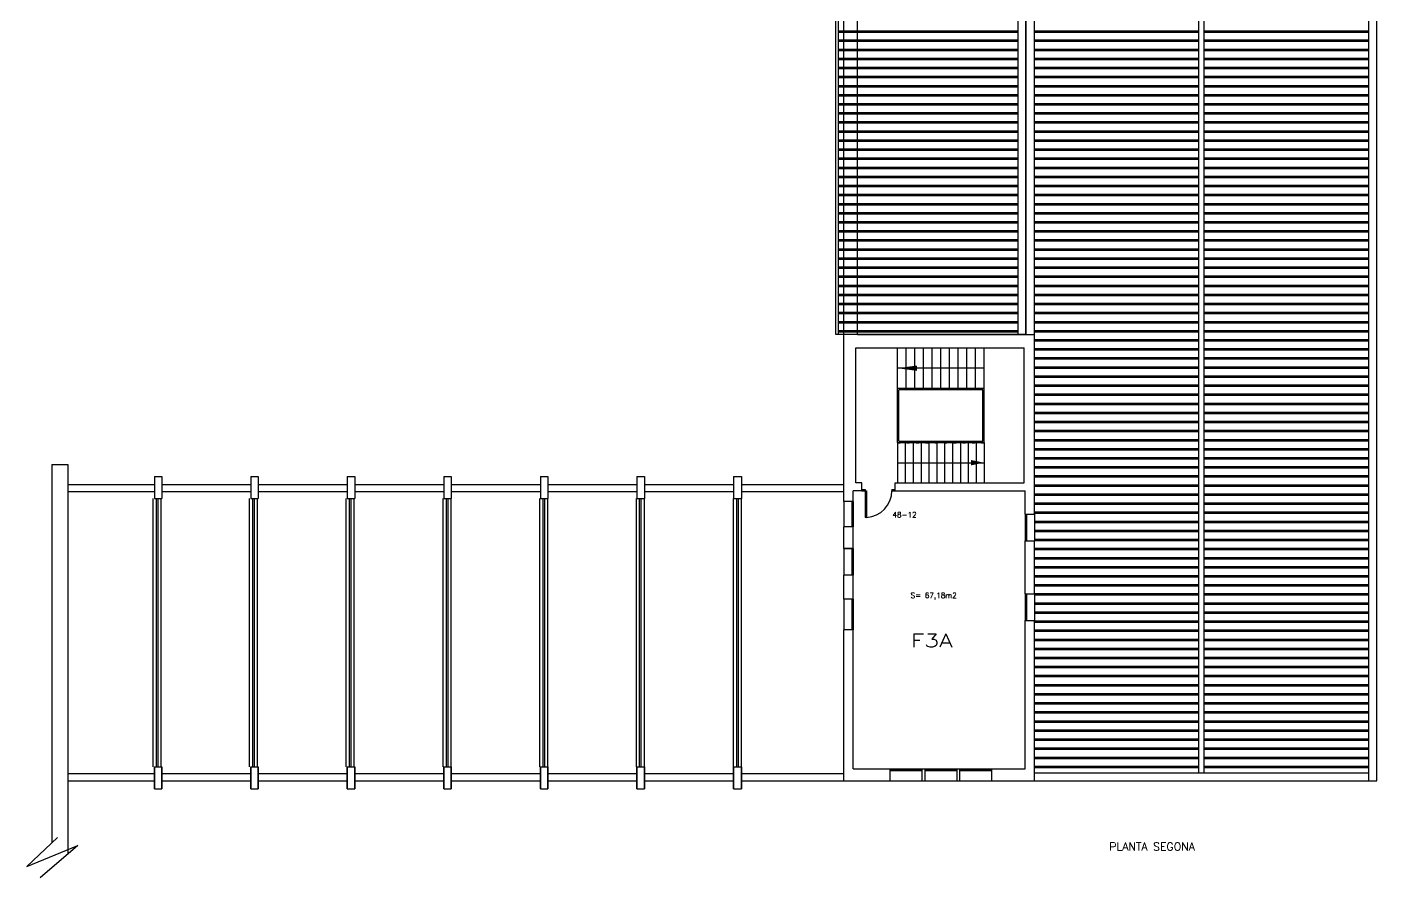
# Model space of a CAD drawing. Extents: x 546 to 754, y 37 to 203.
# Drawn here: x 581.1 to 631.8, y 37 to 68.8 of the extents above; entities that cross this region are included whole.
import ezdxf

# ---------------------------------------------------------------- set-up
doc = ezdxf.new("R2010")
doc.units = 0
doc.header["$MEASUREMENT"] = 0
doc.linetypes.add('PUNTOS', pattern=[0.25, 0, -0.25])
doc.layers.get('0').update_dxf_attribs({"linetype": 'CONTINUOUS'})
for name, color, linetype in [('CARATULA', 7, 'CONTINUOUS'), ('CUBIERTA', 7, 'CONTINUOUS'), ('ESCA', 4, 'CONTINUOUS'), ('MUR0', 1, 'CONTINUOUS'), ('PUER', 5, 'CONTINUOUS'), ('VENT', 2, 'CONTINUOUS')]:
    doc.layers.add(name, color=color, linetype=linetype)
doc.styles.add('ROMANS', font='ROMANS.shx', dxfattribs={"width": 1.3})
doc.styles.add('SIMPLEX', font='simplex.shx')

msp = doc.modelspace()

# ---------------------------------------------------------------- linework, layer by layer
for p, q in [((582.293, 38.491), (581.143, 37.404)), ((581.143, 37.404), (583.055, 38.187)), ((583.055, 38.187), (581.643, 36.971))]:
    msp.add_line(p, q)
at = {"layer": 'CUBIERTA'}
for p, q in [((611.47, 57.327), (611.47, 100.102)), ((611.57, 57.327), (611.57, 100.102)), ((618.29, 100.102), (618.29, 57.327)), ((618.59, 100.102), (618.59, 57.327)), ((625.07, 40.912), (625.07, 100.102)), ((625.27, 40.912), (625.27, 100.102)), ((611.57, 68.702), (618.29, 68.702)), ((611.57, 68.652), (618.29, 68.652)), ((611.57, 68.362), (618.29, 68.362)), ((618.91, 68.702), (625.07, 68.702)), ((618.91, 68.652), (625.07, 68.652)), ((618.91, 68.362), (625.07, 68.362)), ((625.27, 68.702), (631.45, 68.702)), ((625.27, 68.652), (631.45, 68.652)), ((625.27, 68.362), (631.45, 68.362)), ((611.57, 68.312), (618.29, 68.312)), ((611.57, 68.022), (618.29, 68.022)), ((611.57, 67.972), (618.29, 67.972)), ((618.91, 68.312), (625.07, 68.312)), ((618.91, 68.022), (625.07, 68.022)), ((618.91, 67.972), (625.07, 67.972)), ((625.27, 68.312), (631.45, 68.312)), ((625.27, 68.022), (631.45, 68.022)), ((625.27, 67.972), (631.45, 67.972)), ((611.57, 67.682), (618.29, 67.682)), ((611.57, 67.632), (618.29, 67.632)), ((611.57, 67.342), (618.29, 67.342)), ((618.91, 67.682), (625.07, 67.682)), ((618.91, 67.632), (625.07, 67.632)), ((618.91, 67.342), (625.07, 67.342)), ((625.27, 67.682), (631.45, 67.682)), ((625.27, 67.632), (631.45, 67.632)), ((625.27, 67.342), (631.45, 67.342)), ((611.57, 67.292), (618.29, 67.292)), ((611.57, 67.002), (618.29, 67.002)), ((611.57, 66.952), (618.29, 66.952)), ((618.91, 67.292), (625.07, 67.292)), ((618.91, 67.002), (625.07, 67.002)), ((618.91, 66.952), (625.07, 66.952)), ((625.27, 67.292), (631.45, 67.292)), ((625.27, 67.002), (631.45, 67.002)), ((625.27, 66.952), (631.45, 66.952)), ((611.57, 66.662), (618.29, 66.662)), ((611.57, 66.612), (618.29, 66.612)), ((611.57, 66.322), (618.29, 66.322)), ((618.91, 66.662), (625.07, 66.662)), ((618.91, 66.612), (625.07, 66.612)), ((618.91, 66.322), (625.07, 66.322)), ((625.27, 66.662), (631.45, 66.662)), ((625.27, 66.612), (631.45, 66.612)), ((625.27, 66.322), (631.45, 66.322)), ((611.57, 66.272), (618.29, 66.272)), ((611.57, 65.982), (618.29, 65.982)), ((611.57, 65.932), (618.29, 65.932)), ((618.91, 66.272), (625.07, 66.272)), ((618.91, 65.982), (625.07, 65.982)), ((618.91, 65.932), (625.07, 65.932)), ((625.27, 66.272), (631.45, 66.272)), ((625.27, 65.982), (631.45, 65.982)), ((625.27, 65.932), (631.45, 65.932)), ((611.57, 65.642), (618.29, 65.642)), ((611.57, 65.592), (618.29, 65.592)), ((611.57, 65.302), (618.29, 65.302)), ((618.91, 65.642), (625.07, 65.642)), ((618.91, 65.592), (625.07, 65.592)), ((618.91, 65.302), (625.07, 65.302)), ((625.27, 65.642), (631.45, 65.642)), ((625.27, 65.592), (631.45, 65.592)), ((625.27, 65.302), (631.45, 65.302)), ((611.57, 65.252), (618.29, 65.252)), ((611.57, 64.962), (618.29, 64.962)), ((611.57, 64.912), (618.29, 64.912)), ((618.91, 65.252), (625.07, 65.252)), ((618.91, 64.962), (625.07, 64.962)), ((618.91, 64.912), (625.07, 64.912)), ((625.27, 65.252), (631.45, 65.252)), ((625.27, 64.962), (631.45, 64.962)), ((625.27, 64.912), (631.45, 64.912)), ((611.57, 64.622), (618.29, 64.622)), ((611.57, 64.572), (618.29, 64.572)), ((611.57, 64.282), (618.29, 64.282)), ((618.91, 64.622), (625.07, 64.622)), ((618.91, 64.572), (625.07, 64.572)), ((618.91, 64.282), (625.07, 64.282)), ((625.27, 64.622), (631.45, 64.622)), ((625.27, 64.572), (631.45, 64.572)), ((625.27, 64.282), (631.45, 64.282)), ((611.57, 64.232), (618.29, 64.232)), ((611.57, 63.942), (618.29, 63.942)), ((611.57, 63.892), (618.29, 63.892)), ((618.91, 64.232), (625.07, 64.232)), ((618.91, 63.942), (625.07, 63.942)), ((618.91, 63.892), (625.07, 63.892)), ((625.27, 64.232), (631.45, 64.232)), ((625.27, 63.942), (631.45, 63.942)), ((625.27, 63.892), (631.45, 63.892)), ((611.57, 63.602), (618.29, 63.602)), ((611.57, 63.552), (618.29, 63.552)), ((611.57, 63.262), (618.29, 63.262)), ((618.91, 63.602), (625.07, 63.602)), ((618.91, 63.552), (625.07, 63.552)), ((618.91, 63.262), (625.07, 63.262)), ((625.27, 63.602), (631.45, 63.602)), ((625.27, 63.552), (631.45, 63.552)), ((625.27, 63.262), (631.45, 63.262)), ((611.57, 63.212), (618.279, 63.212)), ((611.57, 62.922), (618.279, 62.922)), ((611.57, 62.872), (618.279, 62.872)), ((618.91, 63.212), (625.07, 63.212)), ((618.91, 62.922), (625.07, 62.922)), ((618.91, 62.872), (625.07, 62.872)), ((625.27, 63.212), (631.45, 63.212)), ((625.27, 62.922), (631.45, 62.922)), ((625.27, 62.872), (631.45, 62.872)), ((611.57, 62.582), (618.279, 62.582)), ((611.57, 62.532), (618.279, 62.532)), ((618.91, 62.582), (625.07, 62.582)), ((618.91, 62.532), (625.07, 62.532)), ((625.27, 62.582), (631.45, 62.582)), ((625.27, 62.532), (631.45, 62.532)), ((611.57, 62.242), (618.279, 62.242)), ((611.57, 62.192), (618.279, 62.192)), ((611.57, 61.902), (618.279, 61.902)), ((611.57, 61.852), (618.279, 61.852)), ((618.91, 62.242), (625.07, 62.242)), ((618.91, 62.192), (625.07, 62.192)), ((618.91, 61.902), (625.07, 61.902)), ((618.91, 61.852), (625.07, 61.852)), ((625.27, 62.242), (631.45, 62.242)), ((625.27, 62.192), (631.45, 62.192)), ((625.27, 61.902), (631.45, 61.902)), ((625.27, 61.852), (631.45, 61.852)), ((611.57, 61.562), (618.279, 61.562)), ((611.57, 61.512), (618.279, 61.512)), ((618.91, 61.562), (625.07, 61.562)), ((618.91, 61.512), (625.07, 61.512)), ((625.27, 61.562), (631.45, 61.562)), ((625.27, 61.512), (631.45, 61.512)), ((611.57, 61.222), (618.279, 61.222)), ((611.57, 61.172), (618.279, 61.172)), ((611.57, 60.882), (618.279, 60.882)), ((611.57, 60.832), (618.279, 60.832)), ((618.91, 61.222), (625.07, 61.222)), ((618.91, 61.172), (625.07, 61.172)), ((618.91, 60.882), (625.07, 60.882)), ((618.91, 60.832), (625.07, 60.832)), ((625.27, 61.222), (631.45, 61.222)), ((625.27, 61.172), (631.45, 61.172)), ((625.27, 60.882), (631.45, 60.882)), ((625.27, 60.832), (631.45, 60.832)), ((611.57, 60.542), (618.278, 60.542)), ((611.57, 60.492), (618.278, 60.492)), ((618.91, 60.542), (625.07, 60.542)), ((618.91, 60.492), (625.07, 60.492)), ((625.27, 60.542), (631.45, 60.542)), ((625.27, 60.492), (631.45, 60.492)), ((611.57, 60.202), (618.278, 60.202)), ((611.57, 60.152), (618.278, 60.152)), ((611.57, 59.862), (618.278, 59.862)), ((611.57, 59.812), (618.278, 59.812)), ((618.91, 60.202), (625.07, 60.202)), ((618.91, 60.152), (625.07, 60.152)), ((618.91, 59.862), (625.07, 59.862)), ((618.91, 59.812), (625.07, 59.812)), ((625.27, 60.202), (631.45, 60.202)), ((625.27, 60.152), (631.45, 60.152)), ((625.27, 59.862), (631.45, 59.862)), ((625.27, 59.812), (631.45, 59.812)), ((611.57, 59.522), (618.29, 59.522)), ((611.57, 59.472), (618.29, 59.472)), ((618.91, 59.522), (625.07, 59.522)), ((618.91, 59.472), (625.07, 59.472)), ((625.27, 59.522), (631.45, 59.522)), ((625.27, 59.472), (631.45, 59.472)), ((611.57, 59.182), (618.29, 59.182)), ((611.57, 59.132), (618.29, 59.132)), ((611.57, 58.842), (618.29, 58.842)), ((611.57, 58.792), (618.29, 58.792)), ((618.91, 59.182), (625.07, 59.182)), ((618.91, 59.132), (625.07, 59.132)), ((618.91, 58.842), (625.07, 58.842)), ((618.91, 58.792), (625.07, 58.792)), ((625.27, 59.182), (631.45, 59.182)), ((625.27, 59.132), (631.45, 59.132)), ((625.27, 58.842), (631.45, 58.842)), ((625.27, 58.792), (631.45, 58.792)), ((611.57, 58.502), (618.29, 58.502)), ((611.57, 58.452), (618.29, 58.452)), ((618.91, 58.502), (625.07, 58.502)), ((618.91, 58.452), (625.07, 58.452)), ((625.27, 58.502), (631.45, 58.502)), ((625.27, 58.452), (631.45, 58.452)), ((611.57, 58.162), (618.29, 58.162)), ((611.57, 58.112), (618.29, 58.112)), ((611.57, 57.822), (618.29, 57.822)), ((611.57, 57.772), (618.29, 57.772)), ((618.91, 58.162), (625.07, 58.162)), ((618.91, 58.112), (625.07, 58.112)), ((618.91, 57.822), (625.07, 57.822)), ((618.91, 57.772), (625.07, 57.772)), ((625.27, 58.162), (631.45, 58.162)), ((625.27, 58.112), (631.45, 58.112)), ((625.27, 57.822), (631.45, 57.822)), ((625.27, 57.772), (631.45, 57.772)), ((618.59, 57.327), (611.47, 57.327)), ((611.57, 57.482), (618.29, 57.482)), ((611.57, 57.432), (618.29, 57.432)), ((618.91, 57.482), (625.07, 57.482)), ((618.91, 57.432), (625.07, 57.432)), ((625.27, 57.482), (631.45, 57.482)), ((625.27, 57.432), (631.45, 57.432)), ((618.91, 57.142), (625.07, 57.142)), ((618.91, 57.092), (625.07, 57.092)), ((618.91, 56.802), (625.07, 56.802)), ((618.91, 56.752), (625.07, 56.752)), ((625.27, 57.142), (631.45, 57.142)), ((625.27, 57.092), (631.45, 57.092)), ((625.27, 56.802), (631.45, 56.802)), ((625.27, 56.752), (631.45, 56.752)), ((618.91, 56.462), (625.07, 56.462)), ((618.91, 56.412), (625.07, 56.412)), ((625.27, 56.462), (631.45, 56.462)), ((625.27, 56.412), (631.45, 56.412)), ((618.91, 56.122), (625.07, 56.122)), ((618.91, 56.072), (625.07, 56.072)), ((618.91, 55.782), (625.07, 55.782)), ((618.91, 55.732), (625.07, 55.732)), ((625.27, 56.122), (631.45, 56.122)), ((625.27, 56.072), (631.45, 56.072)), ((625.27, 55.782), (631.45, 55.782)), ((625.27, 55.732), (631.45, 55.732)), ((618.91, 55.442), (625.07, 55.442)), ((618.91, 55.392), (625.07, 55.392)), ((625.27, 55.442), (631.45, 55.442)), ((625.27, 55.392), (631.45, 55.392)), ((618.91, 55.102), (625.07, 55.102)), ((618.91, 55.052), (625.07, 55.052)), ((618.91, 54.762), (625.07, 54.762)), ((618.91, 54.712), (625.07, 54.712)), ((625.27, 55.102), (631.45, 55.102)), ((625.27, 55.052), (631.45, 55.052)), ((625.27, 54.762), (631.45, 54.762)), ((625.27, 54.712), (631.45, 54.712)), ((618.91, 54.422), (625.07, 54.422)), ((618.91, 54.372), (625.07, 54.372)), ((625.27, 54.422), (631.45, 54.422)), ((625.27, 54.372), (631.45, 54.372)), ((618.91, 54.082), (625.07, 54.082)), ((618.91, 54.032), (625.07, 54.032)), ((618.91, 53.742), (625.07, 53.742)), ((618.91, 53.692), (625.07, 53.692)), ((625.27, 54.082), (631.45, 54.082)), ((625.27, 54.032), (631.45, 54.032)), ((625.27, 53.742), (631.45, 53.742)), ((625.27, 53.692), (631.45, 53.692)), ((618.91, 53.402), (625.07, 53.402)), ((618.91, 53.352), (625.07, 53.352)), ((625.27, 53.402), (631.45, 53.402)), ((625.27, 53.352), (631.45, 53.352)), ((618.91, 53.062), (625.07, 53.062)), ((618.91, 53.012), (625.07, 53.012)), ((618.91, 52.722), (625.07, 52.722)), ((618.91, 52.672), (625.07, 52.672)), ((625.27, 53.062), (631.45, 53.062)), ((625.27, 53.012), (631.45, 53.012)), ((625.27, 52.722), (631.45, 52.722)), ((625.27, 52.672), (631.45, 52.672)), ((618.91, 52.382), (625.07, 52.382)), ((618.91, 52.332), (625.07, 52.332)), ((625.27, 52.382), (631.45, 52.382)), ((625.27, 52.332), (631.45, 52.332)), ((618.91, 52.042), (625.07, 52.042)), ((618.91, 51.992), (625.07, 51.992)), ((618.91, 51.702), (625.07, 51.702)), ((618.91, 51.652), (625.07, 51.652)), ((625.27, 52.042), (631.45, 52.042)), ((625.27, 51.992), (631.45, 51.992)), ((625.27, 51.702), (631.45, 51.702)), ((625.27, 51.652), (631.45, 51.652)), ((585.875, 41.132), (585.875, 51.192)), ((585.995, 41.132), (585.995, 51.192)), ((586.055, 41.132), (586.055, 51.192)), ((586.175, 41.132), (586.175, 51.192)), ((589.49, 41.132), (589.49, 51.192)), ((589.61, 41.132), (589.61, 51.192)), ((589.67, 41.132), (589.67, 51.192)), ((589.79, 41.132), (589.79, 51.192)), ((593.11, 41.132), (593.11, 51.192)), ((593.23, 41.132), (593.23, 51.192)), ((593.29, 41.132), (593.29, 51.192)), ((593.41, 41.132), (593.41, 51.192)), ((596.75, 41.132), (596.75, 51.192)), ((596.87, 41.132), (596.87, 51.192)), ((596.93, 41.132), (596.93, 51.192)), ((597.05, 41.132), (597.05, 51.192)), ((600.37, 41.132), (600.37, 51.192)), ((600.49, 41.132), (600.49, 51.192)), ((600.55, 41.132), (600.55, 51.192)), ((600.67, 41.132), (600.67, 51.192)), ((603.99, 41.132), (603.99, 51.192)), ((604.11, 41.132), (604.11, 51.192)), ((604.17, 41.132), (604.17, 51.192)), ((604.29, 41.132), (604.29, 51.192)), ((607.63, 41.132), (607.63, 51.192)), ((607.75, 41.132), (607.75, 51.192)), ((607.81, 41.132), (607.81, 51.192)), ((607.93, 41.132), (607.93, 51.192)), ((618.91, 51.362), (625.07, 51.362)), ((618.91, 51.312), (625.07, 51.312)), ((625.27, 51.362), (631.45, 51.362)), ((625.27, 51.312), (631.45, 51.312)), ((618.91, 51.022), (625.07, 51.022)), ((618.91, 50.972), (625.07, 50.972)), ((618.91, 50.682), (625.07, 50.682)), ((618.91, 50.632), (625.07, 50.632)), ((625.27, 51.022), (631.45, 51.022)), ((625.27, 50.972), (631.45, 50.972)), ((625.27, 50.682), (631.45, 50.682)), ((625.27, 50.632), (631.45, 50.632)), ((618.91, 50.342), (625.07, 50.342)), ((618.91, 50.292), (625.07, 50.292)), ((625.27, 50.342), (631.45, 50.342)), ((625.27, 50.292), (631.45, 50.292)), ((618.91, 50.002), (625.07, 50.002)), ((618.91, 49.952), (625.07, 49.952)), ((618.91, 49.662), (625.07, 49.662)), ((618.91, 49.612), (625.07, 49.612)), ((625.27, 50.002), (631.45, 50.002)), ((625.27, 49.952), (631.45, 49.952)), ((625.27, 49.662), (631.45, 49.662)), ((625.27, 49.612), (631.45, 49.612)), ((618.91, 49.322), (625.07, 49.322)), ((618.91, 49.272), (625.07, 49.272)), ((625.27, 49.322), (631.45, 49.322)), ((625.27, 49.272), (631.45, 49.272)), ((618.91, 48.982), (625.07, 48.982)), ((618.91, 48.932), (625.07, 48.932)), ((618.91, 48.642), (625.07, 48.642)), ((618.91, 48.592), (625.07, 48.592)), ((625.27, 48.982), (631.45, 48.982)), ((625.27, 48.932), (631.45, 48.932)), ((625.27, 48.642), (631.45, 48.642)), ((625.27, 48.592), (631.45, 48.592)), ((618.91, 48.302), (625.07, 48.302)), ((618.91, 48.252), (625.07, 48.252)), ((625.27, 48.302), (631.45, 48.302)), ((625.27, 48.252), (631.45, 48.252)), ((618.91, 47.962), (625.07, 47.962)), ((618.91, 47.912), (625.07, 47.912)), ((618.91, 47.622), (625.07, 47.622)), ((618.91, 47.572), (625.07, 47.572)), ((625.27, 47.962), (631.45, 47.962)), ((625.27, 47.912), (631.45, 47.912)), ((625.27, 47.622), (631.45, 47.622)), ((625.27, 47.572), (631.45, 47.572)), ((618.91, 47.282), (625.07, 47.282)), ((618.91, 47.232), (625.07, 47.232)), ((625.27, 47.282), (631.45, 47.282)), ((625.27, 47.232), (631.45, 47.232)), ((618.91, 46.942), (625.07, 46.942)), ((618.91, 46.892), (625.07, 46.892)), ((618.91, 46.602), (625.07, 46.602)), ((625.27, 46.942), (631.45, 46.942)), ((625.27, 46.892), (631.45, 46.892)), ((625.27, 46.602), (631.45, 46.602)), ((618.91, 46.552), (625.07, 46.552)), ((618.91, 46.262), (625.07, 46.262)), ((618.91, 46.212), (625.07, 46.212)), ((625.27, 46.552), (631.45, 46.552)), ((625.27, 46.262), (631.45, 46.262)), ((625.27, 46.212), (631.45, 46.212)), ((618.91, 45.922), (625.07, 45.922)), ((618.91, 45.872), (625.07, 45.872)), ((618.91, 45.582), (625.07, 45.582)), ((625.27, 45.922), (631.45, 45.922)), ((625.27, 45.872), (631.45, 45.872)), ((625.27, 45.582), (631.45, 45.582)), ((618.91, 45.532), (625.07, 45.532)), ((618.91, 45.242), (625.07, 45.242)), ((618.91, 45.192), (625.07, 45.192)), ((625.27, 45.532), (631.45, 45.532)), ((625.27, 45.242), (631.45, 45.242)), ((625.27, 45.192), (631.45, 45.192)), ((618.91, 44.902), (625.07, 44.902)), ((618.91, 44.852), (625.07, 44.852)), ((618.91, 44.562), (625.07, 44.562)), ((625.27, 44.902), (631.45, 44.902)), ((625.27, 44.852), (631.45, 44.852)), ((625.27, 44.562), (631.45, 44.562)), ((618.91, 44.512), (625.07, 44.512)), ((618.91, 44.222), (625.07, 44.222)), ((618.91, 44.172), (625.07, 44.172)), ((625.27, 44.512), (631.45, 44.512)), ((625.27, 44.222), (631.45, 44.222)), ((625.27, 44.172), (631.45, 44.172)), ((618.91, 43.882), (625.07, 43.882)), ((618.91, 43.832), (625.07, 43.832)), ((618.91, 43.542), (625.07, 43.542)), ((625.27, 43.882), (631.45, 43.882)), ((625.27, 43.832), (631.45, 43.832)), ((625.27, 43.542), (631.45, 43.542)), ((618.91, 43.492), (625.07, 43.492)), ((618.91, 43.202), (625.07, 43.202)), ((618.91, 43.152), (625.07, 43.152)), ((625.27, 43.492), (631.45, 43.492)), ((625.27, 43.202), (631.45, 43.202)), ((625.27, 43.152), (631.45, 43.152)), ((618.91, 42.862), (625.07, 42.862)), ((618.91, 42.812), (625.07, 42.812)), ((618.91, 42.522), (625.07, 42.522)), ((625.27, 42.862), (631.45, 42.862)), ((625.27, 42.812), (631.45, 42.812)), ((625.27, 42.522), (631.45, 42.522)), ((618.91, 42.472), (625.07, 42.472)), ((618.91, 42.182), (625.07, 42.182)), ((618.91, 42.132), (625.07, 42.132)), ((625.27, 42.472), (631.45, 42.472)), ((625.27, 42.182), (631.45, 42.182)), ((625.27, 42.132), (631.45, 42.132)), ((618.91, 41.842), (625.07, 41.842)), ((618.91, 41.792), (625.07, 41.792)), ((618.91, 41.502), (625.07, 41.502)), ((625.27, 41.842), (631.45, 41.842)), ((625.27, 41.792), (631.45, 41.792)), ((625.27, 41.502), (631.45, 41.502)), ((618.91, 41.452), (625.07, 41.452)), ((618.91, 41.162), (625.07, 41.162)), ((618.91, 41.112), (625.07, 41.112)), ((625.27, 41.452), (631.45, 41.452)), ((625.27, 41.162), (631.45, 41.162)), ((625.27, 41.112), (631.45, 41.112))]:
    msp.add_line(p, q, dxfattribs=at)
at = {"layer": 'ESCA'}
for p, q in [((613.77, 55.307), (613.77, 56.827)), ((614.095, 55.307), (614.095, 56.827)), ((614.42, 55.307), (614.42, 56.827)), ((614.745, 55.307), (614.745, 56.827)), ((615.07, 55.307), (615.07, 56.827)), ((615.395, 55.307), (615.395, 56.827)), ((615.72, 55.307), (615.72, 56.827)), ((616.045, 55.307), (616.045, 56.827)), ((616.37, 55.307), (616.37, 56.827)), ((616.695, 55.307), (616.695, 56.827)), ((617.02, 55.307), (617.02, 56.827)), ((617.02, 56.067), (613.77, 56.067)), ((613.77, 53.278), (613.77, 55.307)), ((617.02, 55.307), (613.77, 55.307)), ((613.82, 53.328), (613.82, 55.257)), ((616.97, 55.257), (613.82, 55.257)), ((616.97, 53.328), (616.97, 55.257)), ((617.02, 53.277), (617.02, 55.307)), ((613.77, 53.278), (617.02, 53.278)), ((613.77, 53.277), (613.77, 52.947)), ((613.82, 53.328), (616.97, 53.328)), ((614.066, 53.278), (614.066, 51.777)), ((614.361, 53.278), (614.361, 51.777)), ((614.657, 53.278), (614.657, 51.777)), ((614.952, 53.278), (614.952, 51.777)), ((615.248, 53.278), (615.248, 51.777)), ((615.543, 53.278), (615.543, 51.777)), ((615.839, 53.278), (615.839, 51.777)), ((616.134, 53.278), (616.134, 51.777)), ((616.429, 53.278), (616.429, 51.777)), ((616.725, 53.278), (616.725, 51.777)), ((617.02, 53.278), (617.02, 51.777)), ((613.77, 52.947), (613.77, 51.777)), ((613.77, 52.527), (617.02, 52.527))]:
    msp.add_line(p, q, dxfattribs=at)
at = {"layer": 'ESCA', "linetype": 'PUNTOS'}
for p, q in [((613.77, 53.277), (617.02, 53.277)), ((613.82, 53.327), (616.97, 53.327))]:
    msp.add_line(p, q, dxfattribs=at)
at = {"layer": 'ESCA'}
for points in [[(613.77, 56.067, 0, 0.2, 0), (614.504, 56.067, 0.2, 0.2, 0)], [(617.02, 52.527, 0, 0.2, 0), (616.529, 52.527, 0.2, 0.2, 0)]]:
    msp.add_lwpolyline(points, format="xyseb", dxfattribs=at)
at = {"layer": 'MUR0'}
for p, q in [((611.77, 51.077), (611.77, 100.612)), ((612.27, 57.327), (612.27, 100.102)), ((618.59, 57.327), (618.59, 100.112)), ((618.91, 50.602), (618.91, 100.102)), ((631.45, 40.612), (631.45, 100.112)), ((631.75, 40.612), (631.75, 100.112)), ((612.27, 57.327), (618.91, 57.327)), ((612.21, 51.777), (612.21, 56.827)), ((612.21, 56.827), (618.52, 56.827)), ((618.52, 51.777), (618.52, 56.827)), ((582.08, 52.462), (582.68, 52.462)), ((582.08, 52.462), (582.08, 38.29)), ((582.68, 52.462), (582.68, 37.865)), ((582.68, 51.712), (585.925, 51.712)), ((585.925, 52.012), (586.195, 52.012)), ((585.925, 52.012), (585.925, 51.192)), ((586.195, 52.012), (586.195, 51.192)), ((586.195, 51.712), (589.535, 51.712)), ((589.535, 52.012), (589.81, 52.012)), ((589.535, 52.012), (589.535, 51.192)), ((589.81, 52.012), (589.81, 51.192)), ((589.81, 51.712), (593.15, 51.712)), ((593.15, 52.012), (593.43, 52.012)), ((593.15, 52.012), (593.15, 51.192)), ((593.43, 52.012), (593.43, 51.192)), ((593.43, 51.712), (596.77, 51.712)), ((596.77, 52.012), (597.05, 52.012)), ((596.77, 52.012), (596.77, 51.192)), ((597.05, 52.012), (597.05, 51.192)), ((597.05, 51.712), (600.39, 51.712)), ((600.39, 52.012), (600.67, 52.012)), ((600.39, 52.012), (600.39, 51.192)), ((600.67, 52.012), (600.67, 51.192)), ((600.67, 51.712), (604.01, 51.712)), ((604.01, 52.012), (604.29, 52.012)), ((604.01, 52.012), (604.01, 51.192)), ((604.29, 52.012), (604.29, 51.192)), ((604.29, 51.712), (607.63, 51.712)), ((607.63, 52.012), (607.93, 52.012)), ((607.63, 52.012), (607.63, 51.192)), ((607.93, 52.012), (607.93, 51.192)), ((607.93, 51.712), (611.77, 51.712)), ((612.44, 51.777), (612.21, 51.777)), ((612.44, 51.477), (612.44, 51.777)), ((613.69, 51.777), (618.52, 51.777)), ((613.69, 51.477), (613.69, 51.777)), ((582.68, 51.442), (585.925, 51.442)), ((585.925, 51.192), (586.195, 51.192)), ((586.195, 51.442), (589.535, 51.442)), ((589.535, 51.192), (589.81, 51.192)), ((589.81, 51.442), (593.15, 51.442)), ((593.15, 51.192), (593.43, 51.192)), ((593.43, 51.442), (596.77, 51.442)), ((596.77, 51.192), (597.05, 51.192)), ((597.05, 51.442), (600.39, 51.442)), ((600.39, 51.192), (600.67, 51.192)), ((600.67, 51.442), (604.01, 51.442)), ((604.01, 51.192), (604.29, 51.192)), ((604.29, 51.442), (607.63, 51.442)), ((607.63, 51.192), (607.93, 51.192)), ((607.93, 51.442), (611.77, 51.442)), ((612.44, 51.477), (612.11, 51.477)), ((612.11, 51.077), (612.11, 51.477)), ((613.69, 51.477), (618.56, 51.477)), ((618.56, 50.602), (618.56, 51.477)), ((612.11, 51.077), (611.77, 51.077)), ((612.11, 50.127), (611.77, 50.127)), ((611.77, 49.319), (611.77, 50.127)), ((612.11, 49.319), (612.11, 50.127)), ((618.56, 50.602), (618.91, 50.602)), ((618.56, 49.602), (618.91, 49.602)), ((618.56, 47.619), (618.56, 49.602)), ((618.91, 47.619), (618.91, 49.602)), ((612.11, 49.319), (611.77, 49.319)), ((611.77, 49.319), (612.11, 49.319)), ((612.11, 48.319), (611.77, 48.319)), ((611.77, 47.412), (611.77, 48.319)), ((612.11, 47.412), (612.11, 48.319)), ((618.56, 47.619), (618.91, 47.619)), ((612.11, 47.412), (611.77, 47.412)), ((618.56, 41.062), (618.56, 46.619)), ((618.56, 46.619), (618.91, 46.619)), ((618.91, 40.612), (618.91, 46.619)), ((611.77, 40.612), (611.77, 46.262)), ((612.11, 46.262), (611.77, 46.262)), ((612.11, 41.062), (612.11, 46.262)), ((585.925, 40.312), (585.925, 41.132)), ((585.925, 41.132), (586.195, 41.132)), ((585.925, 41.132), (585.925, 40.312)), ((586.195, 40.312), (586.195, 41.132)), ((586.195, 41.132), (586.195, 40.312)), ((589.535, 40.312), (589.535, 41.132)), ((589.535, 41.132), (589.535, 40.312)), ((589.535, 41.132), (589.81, 41.132)), ((589.81, 40.312), (589.81, 41.132)), ((589.81, 41.132), (589.81, 40.312)), ((593.15, 40.312), (593.15, 41.132)), ((593.15, 41.132), (593.15, 40.312)), ((593.15, 41.132), (593.43, 41.132)), ((593.43, 40.312), (593.43, 41.132)), ((593.43, 41.132), (593.43, 40.312)), ((596.77, 40.312), (596.77, 41.132)), ((596.77, 41.132), (596.77, 40.312)), ((596.77, 41.132), (597.05, 41.132)), ((597.05, 40.312), (597.05, 41.132)), ((597.05, 41.132), (597.05, 40.312)), ((600.39, 40.312), (600.39, 41.132)), ((600.39, 41.132), (600.39, 40.312)), ((600.39, 41.132), (600.67, 41.132)), ((600.67, 40.312), (600.67, 41.132)), ((600.67, 41.132), (600.67, 40.312)), ((604.01, 40.312), (604.01, 41.132)), ((604.01, 41.132), (604.01, 40.312)), ((604.01, 41.132), (604.29, 41.132)), ((604.29, 40.312), (604.29, 41.132)), ((604.29, 41.132), (604.29, 40.312)), ((607.63, 40.312), (607.63, 41.132)), ((607.63, 41.132), (607.63, 40.312)), ((607.63, 41.132), (607.93, 41.132)), ((607.93, 40.312), (607.93, 41.132)), ((607.93, 41.132), (607.93, 40.312)), ((612.11, 41.062), (613.485, 41.062)), ((613.485, 41.062), (613.485, 40.612)), ((614.685, 41.062), (614.685, 40.612)), ((614.685, 41.062), (614.795, 41.062)), ((614.795, 41.062), (614.795, 40.612)), ((615.995, 41.062), (615.995, 40.612)), ((615.995, 41.062), (616.105, 41.062)), ((616.105, 41.062), (616.105, 40.612)), ((617.305, 41.062), (617.305, 40.612)), ((617.305, 41.062), (618.56, 41.062)), ((582.68, 40.882), (585.925, 40.882)), ((582.68, 40.612), (585.925, 40.612)), ((586.195, 40.882), (589.535, 40.882)), ((586.195, 40.612), (589.535, 40.612)), ((589.81, 40.882), (593.15, 40.882)), ((589.81, 40.612), (593.15, 40.612)), ((593.43, 40.882), (596.77, 40.882)), ((593.43, 40.612), (596.77, 40.612)), ((597.05, 40.882), (600.39, 40.882)), ((597.05, 40.612), (600.39, 40.612)), ((600.67, 40.882), (604.01, 40.882)), ((600.67, 40.612), (604.01, 40.612)), ((604.29, 40.882), (607.63, 40.882)), ((604.29, 40.612), (607.63, 40.612)), ((607.93, 40.882), (611.77, 40.882)), ((607.93, 40.612), (613.485, 40.612)), ((614.685, 40.612), (614.795, 40.612)), ((615.995, 40.612), (616.105, 40.612)), ((617.305, 40.612), (631.75, 40.612)), ((618.91, 40.912), (631.43, 40.912)), ((585.925, 40.312), (586.195, 40.312)), ((589.535, 40.312), (589.81, 40.312)), ((593.15, 40.312), (593.43, 40.312)), ((596.77, 40.312), (597.05, 40.312)), ((600.39, 40.312), (600.67, 40.312)), ((604.01, 40.312), (604.29, 40.312)), ((607.63, 40.312), (607.93, 40.312))]:
    msp.add_line(p, q, dxfattribs=at)
at = {"layer": 'PUER'}
for p, q in [((612.44, 51.527), (612.565, 51.527)), ((612.44, 51.477), (612.615, 51.477)), ((612.565, 51.527), (612.565, 50.477)), ((612.615, 51.477), (612.615, 50.478)), ((613.565, 51.527), (613.565, 51.477)), ((613.565, 51.527), (613.69, 51.527)), ((613.565, 51.477), (613.69, 51.477)), ((612.615, 50.478), (612.565, 50.478))]:
    msp.add_line(p, q, dxfattribs=at)
msp.add_arc((612.565, 51.477), 1, 272.866, 0, dxfattribs=at)
at = {"layer": 'VENT'}
for p, q in [((611.77, 51.077), (611.77, 50.127)), ((612.06, 51.077), (612.06, 50.127)), ((612.11, 51.027), (612.06, 51.027)), ((612.06, 50.632), (612.11, 50.632)), ((612.085, 51.027), (612.085, 50.632)), ((612.11, 51.077), (612.11, 50.127)), ((612.06, 50.602), (612.11, 50.602)), ((612.06, 50.572), (612.11, 50.572)), ((612.11, 50.177), (612.06, 50.177)), ((612.085, 50.572), (612.085, 50.177)), ((618.56, 50.602), (618.56, 49.602)), ((618.56, 50.552), (618.61, 50.552)), ((618.56, 50.152), (618.61, 50.152)), ((618.56, 50.102), (618.61, 50.102)), ((618.585, 50.552), (618.585, 50.152)), ((618.61, 50.602), (618.61, 49.602)), ((618.91, 50.602), (618.91, 49.602)), ((618.56, 50.052), (618.61, 50.052)), ((618.56, 49.652), (618.61, 49.652)), ((618.585, 50.052), (618.585, 49.652)), ((611.77, 49.319), (611.77, 48.319)), ((612.06, 49.319), (612.06, 48.319)), ((612.11, 49.269), (612.06, 49.269)), ((612.085, 49.269), (612.085, 48.869)), ((612.11, 49.319), (612.11, 48.319)), ((612.11, 48.869), (612.06, 48.869)), ((612.11, 48.819), (612.06, 48.819)), ((612.11, 48.769), (612.06, 48.769)), ((612.085, 48.769), (612.085, 48.369)), ((612.11, 48.369), (612.06, 48.369)), ((618.56, 47.619), (618.56, 46.619)), ((618.61, 47.619), (618.61, 46.619)), ((618.91, 47.619), (618.91, 46.619)), ((611.77, 47.412), (611.77, 46.262)), ((612.06, 47.412), (612.06, 46.262)), ((612.11, 47.362), (612.06, 47.362)), ((612.085, 47.362), (612.085, 46.887)), ((612.11, 47.412), (612.11, 46.262)), ((618.56, 47.569), (618.61, 47.569)), ((618.56, 47.169), (618.61, 47.169)), ((618.56, 47.119), (618.61, 47.119)), ((618.56, 47.069), (618.61, 47.069)), ((618.585, 47.569), (618.585, 47.169)), ((618.585, 47.069), (618.585, 46.669)), ((612.11, 46.887), (612.06, 46.887)), ((612.11, 46.837), (612.06, 46.837)), ((612.11, 46.787), (612.06, 46.787)), ((612.085, 46.787), (612.085, 46.312)), ((618.56, 46.669), (618.61, 46.669)), ((612.11, 46.312), (612.06, 46.312)), ((613.485, 41.062), (614.685, 41.062)), ((613.485, 40.992), (614.685, 40.992)), ((613.535, 41.062), (613.535, 40.992)), ((613.535, 41.027), (614.035, 41.027)), ((614.035, 41.062), (614.035, 40.992)), ((614.085, 41.062), (614.085, 40.992)), ((614.135, 41.062), (614.135, 40.992)), ((614.135, 41.027), (614.635, 41.027)), ((614.635, 41.062), (614.635, 40.992)), ((614.795, 41.062), (615.995, 41.062)), ((614.795, 40.992), (615.995, 40.992)), ((614.845, 41.062), (614.845, 40.992)), ((614.845, 41.027), (615.345, 41.027)), ((615.345, 41.062), (615.345, 40.992)), ((615.395, 41.062), (615.395, 40.992)), ((615.445, 41.062), (615.445, 40.992)), ((615.445, 41.027), (615.945, 41.027)), ((615.945, 41.062), (615.945, 40.992)), ((616.105, 41.062), (617.305, 41.062)), ((616.105, 40.992), (617.305, 40.992)), ((616.155, 41.062), (616.155, 40.992)), ((616.155, 41.027), (616.655, 41.027)), ((616.655, 41.062), (616.655, 40.992)), ((616.705, 41.062), (616.705, 40.992)), ((616.755, 41.062), (616.755, 40.992)), ((616.755, 41.027), (617.255, 41.027)), ((617.255, 41.062), (617.255, 40.992)), ((613.485, 40.612), (614.685, 40.612)), ((614.795, 40.612), (615.995, 40.612)), ((616.105, 40.612), (617.305, 40.612))]:
    msp.add_line(p, q, dxfattribs=at)

# ---------------------------------------------------------------- texts
at = {"layer": 'CARATULA', "color": 7, "style": 'SIMPLEX'}
for s, p in [('48-12', (613.585, 50.479)), ('S= 67,18m2', (614.267, 47.457))]:
    msp.add_text(s, height=0.2, dxfattribs=at).set_placement(p)
at = {"layer": 'CARATULA', "color": 1, "style": 'SIMPLEX'}
msp.add_text('PLANTA SEGONA', height=0.3, dxfattribs=at).set_placement((621.712, 37.997))
at = {"layer": 'PUER', "insert": (614.277, 46.112), "char_height": 0.5, "attachment_point": 1, "style": 'ROMANS'}
msp.add_mtext('{\\C0;F3A}', dxfattribs=at)

doc.saveas('drawing.dxf')
